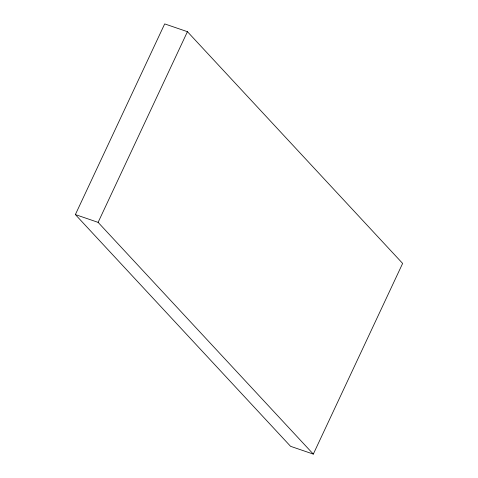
<?xml version="1.0" encoding="UTF-8"?>
<svg xmlns="http://www.w3.org/2000/svg" width="478" height="478" viewBox="0 0 478 478"><rect width="100%" height="100%" fill="white"/><g stroke="black" fill="none" stroke-linecap="round" stroke-linejoin="round"><path stroke-width="0.72" d="M75.369 214.58L164.689 23.9L187.43 31.685L402.631 263.42L313.311 454.1L290.57 446.315L75.369 214.58L98.109 222.366L313.311 454.1M98.109 222.366L187.43 31.685"/></g></svg>
